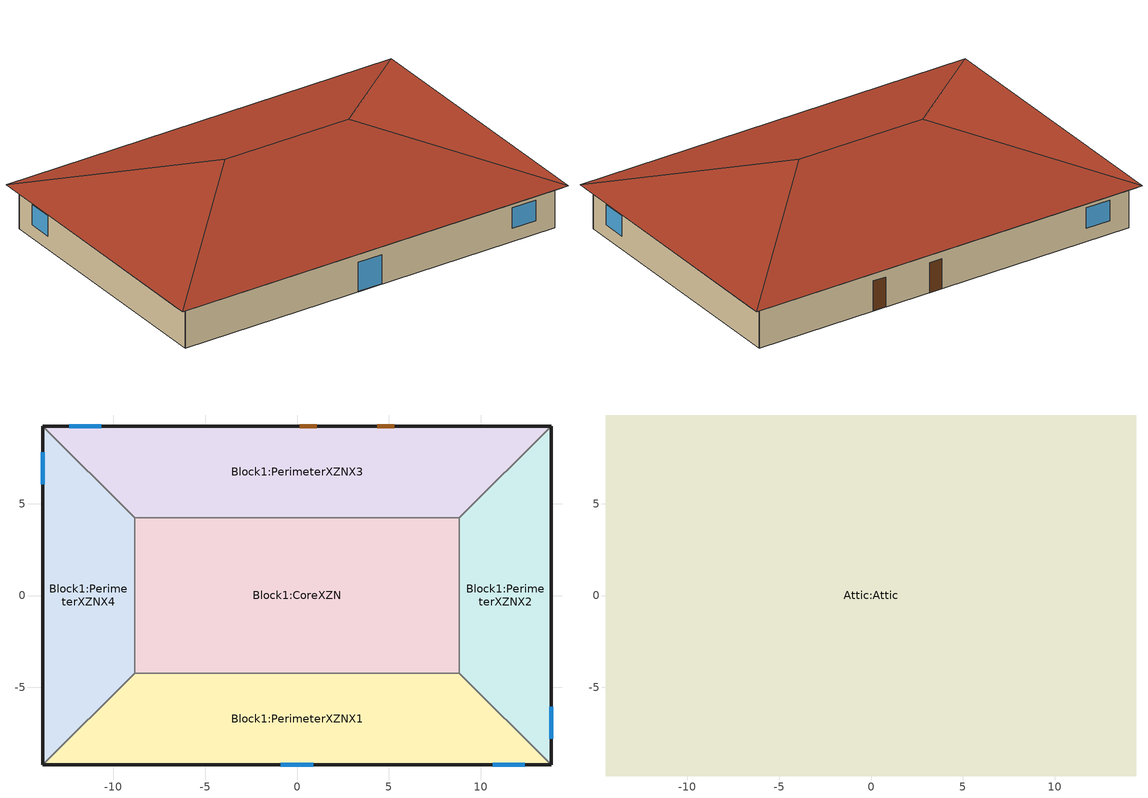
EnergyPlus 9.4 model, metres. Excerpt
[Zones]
Block1:PerimeterXZNX4
 floor ground (Project ground floor): -13.85,-9.23 -13.85,9.23 -8.85,4.23 -8.85,-4.23 z0
 wall outside (Project wall): -13.85,9.23 -13.85,-9.23 z0:3.05
 wall to Block1:CoreXZN (Project partition): -8.85,-4.23 -8.85,4.23 z0:3.05
 wall to Block1:PerimeterXZNX3 (Project partition): -8.84,4.23 -13.85,9.23 z0:3.05
 wall to Block1:PerimeterXZNX1 (Project partition): -13.85,-9.23 -8.84,-4.23 z0:3.05
 window x4 (Project external glazing - 1001): -13.85,7.8 -13.85,6.05 z0.94:2.38
Block1:CoreXZN
 floor ground (Project ground floor): 8.85,-4.23 -8.85,-4.23 -8.85,4.23 8.85,4.23 z0
 wall to Block1:PerimeterXZNX2 (Project partition): 8.85,-4.23 8.85,4.23 z0:3.05
 wall to Block1:PerimeterXZNX3 (Project partition): 8.85,4.23 -8.85,4.23 z0:3.05
 wall to Block1:PerimeterXZNX1 (Project partition): -8.85,-4.23 8.85,-4.23 z0:3.05
Block1:PerimeterXZNX3
 floor ground (Project ground floor): 8.85,4.23 -8.85,4.23 -13.85,9.23 13.85,9.23 z0
 wall outside (Project wall): 13.85,9.23 -13.85,9.23 z0:3.05
 wall to Block1:PerimeterXZNX2 (Project partition_Rev): 8.84,4.23 13.85,9.23 z0:3.05
 window x6 (Project external glazing - 1001): -10.66,9.23 -12.41,9.23 z0.94:2.38
 door (Project external door): 5.28,9.23 4.37,9.23 / 1.06,9.23 0.15,9.23 z0:2.13
Block1:PerimeterXZNX1
 floor ground (Project ground floor): 13.85,-9.23 -13.85,-9.23 -8.85,-4.23 8.85,-4.23 z0
 wall outside (Project wall): -13.85,-9.23 13.85,-9.23 z0:3.05
 wall to Block1:PerimeterXZNX2 (Project partition_Rev): 13.85,-9.23 8.84,-4.23 z0:3.05
 window (Project external glazing - 1001): -0.87,-9.23 0.87,-9.23 z0.04:2.09
 window x6 (Project external glazing - 1001): 10.66,-9.23 12.41,-9.23 z0.94:2.38
Block1:PerimeterXZNX2
 floor ground (Project ground floor): 13.85,-9.23 8.85,-4.23 8.85,4.23 13.85,9.23 z0
 wall outside (Project wall): 13.85,-9.23 13.85,9.23 z0:3.05
 window x4 (Project external glazing - 1001): 13.85,-7.8 13.85,-6.05 z0.94:2.38
Attic:Attic
 floor outside (Project external floor): -13.85,-9.23 -14.45,-9.23 -14.45,0 -13.85,0 z3.05; 13.85,-9.83 -14.45,-9.83 -14.45,-9.23 13.85,-9.23 z3.05; 14.45,-9.83 13.85,-9.83 13.85,0 14.45,0 z3.05; 14.45,0 13.85,0 13.85,9.23 14.45,9.23 z3.05; 14.45,9.23 -13.85,9.23 -13.85,9.83 14.45,9.83 z3.05; -13.85,0 -14.45,0 -14.45,9.83 -13.85,9.83 z3.05
 floor to Block1:PerimeterXZNX4 (Project internal floor_Reversed_Rev): -13.85,-9.23 -13.85,9.23 -8.85,4.23 -8.85,-4.23 z3.05
 floor to Block1:CoreXZN (Project internal floor_Reversed_Rev): 8.85,-4.23 -8.85,-4.23 -8.85,4.23 8.85,4.23 z3.05
 floor to Block1:PerimeterXZNX2 (Project internal floor_Reversed_Rev): 13.85,-9.23 8.85,-4.23 8.85,4.23 13.85,9.23 z3.05
 floor to Block1:PerimeterXZNX1 (Project internal floor_Reversed_Rev): 13.85,-9.23 -13.85,-9.23 -8.85,-4.23 8.85,-4.23 z3.05
 floor to Block1:PerimeterXZNX3 (Project internal floor_Reversed_Rev): 8.85,4.23 -8.85,4.23 -13.85,9.23 13.85,9.23 z3.05
 roof outside (Project pitched roof): 14.45,9.83,3.05 -14.45,9.83,3.05 -4.62,0,6.33 4.62,0,6.33; -14.45,9.83,3.05 -14.45,-9.83,3.05 -4.62,0,6.33; 14.45,-9.83,3.05 14.45,9.83,3.05 4.62,0,6.33; -14.45,-9.83,3.05 14.45,-9.83,3.05 4.62,0,6.33 -4.62,0,6.33
[Site:Location]
03-26 Test Building v1 (01-01:31-12)  (01-01:31-12): Latitude=42.36; Longitude=-71.01; Time Zone=-5; Elevation {m}=9
[Site:GroundTemperature:BuildingSurface]
18, 18, 18, 18, 18, 18, 18, 18, 18, 18, 18, 18
[Site:GroundTemperature:Deep]
14, 14, 14, 14, 14, 14, 14, 14, 14, 14, 14, 14
[Site:GroundTemperature:Shallow]
14, 14, 14, 14, 14, 14, 14, 14, 14, 14, 14, 14
[Site:GroundTemperature:FCfactorMethod]
January FCfactorMethod ground temperature {C}=-0.29; Februry FCfactorMethod ground temperature {C}=-1.36; March FCfactorMethod ground temperature {C}=0.53; April FCfactorMethod ground temperature {C}=3.49; May FCfactorMethod ground temperature {C}=11.23; June FCfactorMethod ground temperature {C}=17.2; July FCfactorMethod ground temperature {C}=21.23; August FCfactorMethod ground temperature {C}=22.45; September FCfactorMethod ground temperature {C}=20.36; October FCfactorMethod ground temperature {C}=15.73; November FCfactorMethod ground temperature {C}=9.53; December FCfactorMethod ground temperature {C}=3.79
[Site:GroundReflectance]
0.2, 0.2, 0.2, 0.2, 0.2, 0.2, 0.2, 0.2, 0.2, 0.2, 0.2, 0.2
[Site:GroundReflectance:SnowModifier]
2, 2
[SizingPeriod:DesignDay] Day of Month=15; Humidity Condition Type=WetBulb; Barometric Pressure {N/M**2}=101216.9; Rain Indicator=No; Snow on ground indicator=No
Name | Month | Day Type -- used for schedules | Maximum Dry-Bulb Temperature {C} | Daily Dry-Bulb Temperature Range {C} | Wetbulb at Maximum Dry-Bulb{C} | Wind Speed {m/s} | Wind Direction {Degrees N=0, S=180} | Daylight Savings Time Indicator | Solar Model Indicator | Clearness {0.0 to 1.2} | Max Dry-Bulb {C} | Daily Temp Range {C} | Wet-Bulb at Max {C} | Wind Speed {M/Sec} | Clearness {0.0 to 1.2} - gives no sun (but does include long wave radiant heat exchange with sky)
Summer Design Day in 03-26 Test Building v1 (01-01:31-12) Jun | 6 | SummerDesignDay | 33.5 | 12 | 22.6 | 0 | 0 | Yes | ASHRAEClearSky | 0.98
Summer Design Day in 03-26 Test Building v1 (01-01:31-12) Jul | 7 | SummerDesignDay | 34.9 | 11.1 | 24.3 | 0 | 0 | Yes | ASHRAEClearSky | 0.98
Summer Design Day in 03-26 Test Building v1 (01-01:31-12) Aug | 8 | SummerDesignDay | 34.1 | 10.5 | 23.5 | 0 | 0 | Yes | ASHRAEClearSky | 0.98
Summer Design Day in 03-26 Test Building v1 (01-01:31-12) Sep | 9 | SummerDesignDay | 30.9 | 10.3 | 21.8 | 0 | 0 | Yes | ASHRAEClearSky | 0.98
Winter Design Day in 03-26 Test Building v1 (01-01:31-12) | 1 | WinterDesignDay |  |  |  |  | 300 | No |  |  | -13.3 | 0 | -13.3 | 7.3 | 0
[Building]
Building: North Axis=0; Terrain=Suburbs; Loads Convergence Tolerance=.04; Temperature Convergence Tolerance=.4; Solar Distribution=FullExterior; Maximum number of warmup days=25; Minimum number of warmup days=6
[Material:NoMass] Roughness=Rough; Resistance {m2-K/w}=.15; Thermal Emittance=0.9; Solar Absorptance=0.7; Visible Absorptance=0.7
5_RVAL_2; 6_RVAL_2
[Construction]
Project ground floor: Urea Formaldehyde Foam_.0869, Cast Concrete_.1, Floor/Roof Screed_.07, Timber Flooring_.03
Project internal floor_Reversed_Rev: Cast Concrete (Dense)_.1
Project partition: Gypsum Plasterboard_.025, 5_RVAL_2, Gypsum Plasterboard_.025
Project partition_Rev: Gypsum Plasterboard_.025, 6_RVAL_2, Gypsum Plasterboard_.025
Project wall: Brickwork Outer_.1, XPS Extruded Polystyrene  - CO2 Blowing_.0795, Concrete Block (Medium)_.1, Gypsum Plastering_.013
Project external door: Painted Oak_.035
Project external floor: External Rendering_.025, MW Stone Wool (rolls)_.1025, Timber Flooring_.005
Project pitched roof: Clay Tile (roofing)_.025, MW Stone Wool (rolls)_.1923, Roofing Felt_.005
Project external glazing - 1001: 2
[WindowMaterial:Glazing]
2: Optical data type {SpectralAverage or Spectral}=SpectralAverage; Thickness {m}=.003; Solar transmittance at normal incidence=.837; Solar reflectance at normal incidence: front side=.075; Solar reflectance at normal incidence: back side=.075; Visible transmittance at normal incidence=.898; Visible reflectance at normal incidence: front side=.081; Visible reflectance at normal incidence: back side=.081; IR transmittance at normal incidence=0; IR emissivity: front side=.84; IR emissivity: back side=.84; Conductivity {W/m-K}=.9; Dirt Correction Factor for Solar and Visible Transmittance=1
[Material] Roughness=Rough; Thermal Emittance=0.9
Name | Thickness {m} | Conductivity {w/m-K} | Density {kg/m3} | Specific Heat {J/kg-K} | Solar Absorptance | Visible Absorptance
Urea Formaldehyde Foam_.0869 | .0869 | 0.04 | 10 | 1400 | 0.6 | 0.6
Cast Concrete_.1 | .1 | 1.13 | 2000 | 1000 | 0.6 | 0.6
Floor/Roof Screed_.07 | .07 | 0.41 | 1200 | 840 | 0.73 | 0.73
Timber Flooring_.03 | .03 | 0.14 | 650 | 1200 | 0.78 | 0.78
Cast Concrete (Dense)_.1 | .1 | 1.4 | 2100 | 840 | 0.6 | 0.6
Gypsum Plasterboard_.025 | .025 | 0.25 | 900 | 1000 | 0.5 | 0.5
Brickwork Outer_.1 | .1 | 0.84 | 1700 | 800 | 0.7 | 0.7
XPS Extruded Polystyrene  - CO2 Blowing_.0795 | .0795 | 0.034 | 35 | 1400 | 0.6 | 0.6
Concrete Block (Medium)_.1 | .1 | 0.51 | 1400 | 1000 | 0.6 | 0.6
Gypsum Plastering_.013 | .013 | 0.4 | 1000 | 1000 | 0.5 | 0.5
Painted Oak_.035 | .035 | 0.19 | 700 | 2390 | 0.5 | 0.5
External Rendering_.025 | .025 | 0.5 | 1300 | 1000 | 0.7 | 0.7
MW Stone Wool (rolls)_.1025 | .1025 | 0.04 | 30 | 840 | 0.6 | 0.6
Timber Flooring_.005 | .005 | 0.14 | 650 | 1200 | 0.78 | 0.78
Clay Tile (roofing)_.025 | .025 | 1 | 2000 | 800 | 0.7 | 0.7
MW Stone Wool (rolls)_.1923 | .1923 | 0.04 | 30 | 840 | 0.6 | 0.6
Roofing Felt_.005 | .005 | 0.19 | 960 | 837 | 0.8 | 0.8
[Zone] Relative North (to building)=0; Zone Type=1; Zone multiplier=1; Zone inside convection algorithm=TARP; Part Of Total Floor Area=Yes
Name | Zone volume | Floor Area
Block1:PerimeterXZNX4; Block1:PerimeterXZNX2 | 184.1077 | 60.3632
Block1:CoreXZN | 444.5601 | 145.7574
Block1:PerimeterXZNX1; Block1:PerimeterXZNX3 | 314.5195 | 103.1212
Attic:Attic | 530.8341 | 561.1651
[PEOPLE] Number of People SCHEDULE=Office_OpenOff_Occ; Number of People Calculation Method=People/Area; People per Zone Floor Area=.111; radiant fraction=.3; User Specified Sensible Fraction=AutoCalculate; CO2 generation rate per unit of activity level (units m3/s-W=3.82e-08; Enable ASHRAE 55 comfort warnings=No; MRT Calculation Type=ZoneAveraged; Work Efficiency SCHEDULE Name (0.0-1.0,real)=Work efficiency; Clothing Insulation Calculation Method=ClothingInsulationSchedule; Air Velocity SCHEDULE Name (units m/s, real)=Default Air Velocity for Comfort Calculations
Name | Zone | Activity level SCHEDULE Name (units W/person, real) | Clothing Insulation SCHEDULE Name (real)
People Block1:PerimeterXZNX4 | Block1:PerimeterXZNX4 | Activity Schedule 19 | Clothing Schedule 19
People Block1:CoreXZN | Block1:CoreXZN | Activity Schedule 26 | Clothing Schedule 26
People Block1:PerimeterXZNX2 | Block1:PerimeterXZNX2 | Activity Schedule 33 | Clothing Schedule 33
People Block1:PerimeterXZNX1 | Block1:PerimeterXZNX1 | Activity Schedule 40 | Clothing Schedule 40
People Block1:PerimeterXZNX3 | Block1:PerimeterXZNX3 | Activity Schedule 47 | Clothing Schedule 47
People Attic:Attic | Attic:Attic | Activity Schedule 64 | Clothing Schedule 64
[Lights] Lighting SCHEDULE=Office_OpenOff_Light; Design Level calculation method=Watts/Area; Watts per Zone Area {W/m2}=20; Return Air Fraction=0; Radiant fraction=.42; Fraction Visible=.18; Fraction Replaceable=1
Name | Zone | LightsEndUseKey
Block1:PerimeterXZNX4 General lighting | Block1:PerimeterXZNX4 | ELECTRIC EQUIPMENT#Block1:PerimeterXZNX4#GeneralLights
Block1:CoreXZN General lighting | Block1:CoreXZN | ELECTRIC EQUIPMENT#Block1:CoreXZN#GeneralLights
Block1:PerimeterXZNX2 General lighting | Block1:PerimeterXZNX2 | ELECTRIC EQUIPMENT#Block1:PerimeterXZNX2#GeneralLights
Block1:PerimeterXZNX1 General lighting | Block1:PerimeterXZNX1 | ELECTRIC EQUIPMENT#Block1:PerimeterXZNX1#GeneralLights
Block1:PerimeterXZNX3 General lighting | Block1:PerimeterXZNX3 | ELECTRIC EQUIPMENT#Block1:PerimeterXZNX3#GeneralLights
Attic:Attic General lighting | Attic:Attic | ELECTRIC EQUIPMENT#Attic:Attic#GeneralLights
[OtherEquipment] Fuel Type=Electricity; Equipment SCHEDULE=Office_OpenOff_Equip; Design Level calculation method=Watts/Area; Watts per Zone Area {watts/m2}=11.77; Latent fraction=0; Radiant fraction=.2; Fraction Lost=0; Carbon Dioxide Generation Rate=0; End-use category=General
Name | Zone
Block1:PerimeterXZNX4 Equipment gain | Block1:PerimeterXZNX4
Block1:CoreXZN Equipment gain | Block1:CoreXZN
Block1:PerimeterXZNX2 Equipment gain | Block1:PerimeterXZNX2
Block1:PerimeterXZNX1 Equipment gain | Block1:PerimeterXZNX1
Block1:PerimeterXZNX3 Equipment gain | Block1:PerimeterXZNX3
Attic:Attic Equipment gain | Attic:Attic
[WaterUse:Equipment] DHW SCHEDULE=Office_OpenOff_Occ
Name | Peak Volumetric Flow Rate {m3/s} | Target Temperature Schedule | Hot Water Supply Temperature Schedule | Cold Water Supply Temperature Schedule | Zone
DHW Block1:PerimeterXZNX4 | 3.72612e-07 | DHW Supply Temperature Block1:PerimeterXZNX4 | DHW Supply Temperature Block1:PerimeterXZNX4 | DHW Mains Temperature Block1:PerimeterXZNX4 | Block1:PerimeterXZNX4
DHW Block1:CoreXZN | 8.99737e-07 | DHW Supply Temperature Block1:CoreXZN | DHW Supply Temperature Block1:CoreXZN | DHW Mains Temperature Block1:CoreXZN | Block1:CoreXZN
DHW Block1:PerimeterXZNX2 | 3.72612e-07 | DHW Supply Temperature Block1:PerimeterXZNX2 | DHW Supply Temperature Block1:PerimeterXZNX2 | DHW Mains Temperature Block1:PerimeterXZNX2 | Block1:PerimeterXZNX2
DHW Block1:PerimeterXZNX1 | 6.36551e-07 | DHW Supply Temperature Block1:PerimeterXZNX1 | DHW Supply Temperature Block1:PerimeterXZNX1 | DHW Mains Temperature Block1:PerimeterXZNX1 | Block1:PerimeterXZNX1
DHW Block1:PerimeterXZNX3 | 6.36551e-07 | DHW Supply Temperature Block1:PerimeterXZNX3 | DHW Supply Temperature Block1:PerimeterXZNX3 | DHW Mains Temperature Block1:PerimeterXZNX3 | Block1:PerimeterXZNX3
DHW Attic:Attic | 3.46398e-06 | DHW Supply Temperature Attic:Attic | DHW Supply Temperature Attic:Attic | DHW Mains Temperature Attic:Attic | Attic:Attic
[ZoneInfiltration:DesignFlowRate] Infiltration SCHEDULE=On 24/7; Design Volume Flow Rate calculation method=Flow/zone; Constant Term Coefficient=1; Temperature Term Coefficient=0; Velocity Term Coefficient=0; Velocity Squared Term Coefficient=0
Name | Zone | Design Volume Flow Rate (m3/s)
Block1:PerimeterXZNX4 Infiltration | Block1:PerimeterXZNX4 | .035799
Block1:CoreXZN Infiltration | Block1:CoreXZN | .086442
Block1:PerimeterXZNX2 Infiltration | Block1:PerimeterXZNX2 | .035799
Block1:PerimeterXZNX1 Infiltration | Block1:PerimeterXZNX1 | .061157
Block1:PerimeterXZNX3 Infiltration | Block1:PerimeterXZNX3 | .061157
Attic:Attic Infiltration | Attic:Attic | .103218
[ZoneVentilation:DesignFlowRate] Natural Ventilation SCHEDULE=Office_OpenOff_Occ; Design Volume Flow Rate calculation method=Flow/zone; Vent type - no fan energy=NATURAL; Pressure rise (Pa)=0; Total efficiency (0-1)=1; Constant Term Coefficient=1; Temperature Term Coefficient=0; Velocity Term Coefficient=0; Velocity Squared Term Coefficient=0; Minimum indoor temperature (degC)=24; Maximum Indoor Temperature {C}=100; Max temperature difference for operation=0; Minimum outdoor Temperature (degC)=-100; Maximum outdoor Temperature {C}=100; Maximum WindSpeed {m/s}=40
Name | Zone | Natural ventilation rate (m3/s)
Block1:PerimeterXZNX4 Nat Vent | Block1:PerimeterXZNX4 | .255705
Block1:CoreXZN Nat Vent | Block1:CoreXZN | .617445
Block1:PerimeterXZNX2 Nat Vent | Block1:PerimeterXZNX2 | .255705
Block1:PerimeterXZNX1 Nat Vent | Block1:PerimeterXZNX1 | .436833
Block1:PerimeterXZNX3 Nat Vent | Block1:PerimeterXZNX3 | .436833
Attic:Attic Nat Vent | Attic:Attic | .73727
[Sizing:Zone] Zone Cooling Design Supply Air Temperature Input Method=SupplyAirTemperature; Zone Cooling Design Supply Air Temperature (C)=12; Zone Cooling Design Supply Air Temperature Difference=0; Zone Heating Design Supply Air Temperature Input Method=SupplyAirTemperature; Zone Heating Design Supply Air Temperature (C)=35; Zone Heating Design Supply Air Temperature Difference=0; Zone Cooling Design Supply Air Humidity Ratio (kgWater/kgDryAir)=0.0077; Zone Heating Design Supply Air Humidity Ratio (kgWater/kgDryAir)=0.0156; Zone Heating Sizing Factor=1.25; Zone Cooling Sizing Factor=1.15; Cooling Design Air Flow Method=DesignDay; Cooling Minimum Air Flow Fraction=0; Heating Design Air Flow Method=DesignDay
Name | Design Specification Zone Air Distribution Object
Block1:PerimeterXZNX4 | Block1:PerimeterXZNX4
Block1:CoreXZN | Block1:CoreXZN
Block1:PerimeterXZNX2 | Block1:PerimeterXZNX2
Block1:PerimeterXZNX1 | Block1:PerimeterXZNX1
Block1:PerimeterXZNX3 | Block1:PerimeterXZNX3
Attic:Attic | Attic:Attic
[DesignSpecification:ZoneAirDistribution] Zone Air Distribution Effectiveness in Cooling Mode (dimensionless)=1; Zone Air Distribution Effectiveness in Heating Mode (dimensionless)=1
Block1:PerimeterXZNX4; Block1:CoreXZN; Block1:PerimeterXZNX2; Block1:PerimeterXZNX1; Block1:PerimeterXZNX3; Attic:Attic
[ZoneControl:Thermostat]
Block1:PerimeterXZNX4 Thermostat: Block1:PerimeterXZNX4, Zone Control Type Sched, ThermostatSetpoint:DualSetpoint, Dual Setpoint - Zone Block1:PerimeterXZNX4
Block1:CoreXZN Thermostat: Block1:CoreXZN, Zone Control Type Sched, ThermostatSetpoint:DualSetpoint, Dual Setpoint - Zone Block1:CoreXZN
Block1:PerimeterXZNX2 Thermostat: Block1:PerimeterXZNX2, Zone Control Type Sched, ThermostatSetpoint:DualSetpoint, Dual Setpoint - Zone Block1:PerimeterXZNX2
Block1:PerimeterXZNX1 Thermostat: Block1:PerimeterXZNX1, Zone Control Type Sched, ThermostatSetpoint:DualSetpoint, Dual Setpoint - Zone Block1:PerimeterXZNX1
Block1:PerimeterXZNX3 Thermostat: Block1:PerimeterXZNX3, Zone Control Type Sched, ThermostatSetpoint:DualSetpoint, Dual Setpoint - Zone Block1:PerimeterXZNX3
Attic:Attic Thermostat: Attic:Attic, Zone Control Type Sched, ThermostatSetpoint:DualSetpoint, Dual Setpoint - Zone Attic:Attic
[ThermostatSetpoint:DualSetpoint]
Dual Setpoint - Zone Block1:PerimeterXZNX4: Block1:PerimeterXZNX4 Heating Setpoint Schedule, Block1:PerimeterXZNX4 Cooling SP Sch
Dual Setpoint - Zone Block1:CoreXZN: Block1:CoreXZN Heating Setpoint Schedule, Block1:CoreXZN Cooling SP Sch
Dual Setpoint - Zone Block1:PerimeterXZNX2: Block1:PerimeterXZNX2 Heating Setpoint Schedule, Block1:PerimeterXZNX2 Cooling SP Sch
Dual Setpoint - Zone Block1:PerimeterXZNX1: Block1:PerimeterXZNX1 Heating Setpoint Schedule, Block1:PerimeterXZNX1 Cooling SP Sch
Dual Setpoint - Zone Block1:PerimeterXZNX3: Block1:PerimeterXZNX3 Heating Setpoint Schedule, Block1:PerimeterXZNX3 Cooling SP Sch
Dual Setpoint - Zone Attic:Attic: Attic:Attic Heating Setpoint Schedule, Attic:Attic Cooling SP Sch
[Zone equipment]
Block1:PerimeterXZNX4: Block1:PerimeterXZNX4 Ideal Loads Air
Block1:CoreXZN: Block1:CoreXZN Ideal Loads Air
Block1:PerimeterXZNX2: Block1:PerimeterXZNX2 Ideal Loads Air
Block1:PerimeterXZNX1: Block1:PerimeterXZNX1 Ideal Loads Air
Block1:PerimeterXZNX3: Block1:PerimeterXZNX3 Ideal Loads Air
Attic:Attic: Attic:Attic Ideal Loads Air
[ZoneHVAC:IdealLoadsAirSystem] Maximum Heating Supply Air Temperature {C}=35; Minimum Cooling Supply Air Temperature {C}=12; Maximum Heating Supply Air Humidity Ratio {kg-H2O/kg-air}=0.0156; Minimum Cooling Supply Air Humidity Ratio {kg-H2O/kg-air}=0.0077; Heating Limit=LimitCapacity; Maximum Heating Air Flow Rate {m3/s}=Autosize; Maximum Sensible Heating Capacity=Autosize; Maximum Cooling Air Flow Rate {m3/s}=0; Dehumidification Control Type=None; Humidification Control Type=None; Outdoor Air Economizer Type=NoEconomizer; Heat Recovery Type=None
Name | Heating Availability Schedule | Cooling availability schedule
Block1:PerimeterXZNX4 Ideal Loads Air | Block1:PerimeterXZNX4 Heating Availability Sch | Block1:PerimeterXZNX4 Cooling Availability Sch
Block1:CoreXZN Ideal Loads Air | Block1:CoreXZN Heating Availability Sch | Block1:CoreXZN Cooling Availability Sch
Block1:PerimeterXZNX2 Ideal Loads Air | Block1:PerimeterXZNX2 Heating Availability Sch | Block1:PerimeterXZNX2 Cooling Availability Sch
Block1:PerimeterXZNX1 Ideal Loads Air | Block1:PerimeterXZNX1 Heating Availability Sch | Block1:PerimeterXZNX1 Cooling Availability Sch
Block1:PerimeterXZNX3 Ideal Loads Air | Block1:PerimeterXZNX3 Heating Availability Sch | Block1:PerimeterXZNX3 Cooling Availability Sch
Attic:Attic Ideal Loads Air | Attic:Attic Heating Availability Sch | Attic:Attic Cooling Availability Sch
[Schedule:Compact]
Work efficiency; Block1:PerimeterXZNX4 Cooling Availability Sch; Block1:CoreXZN Cooling Availability Sch; Block1:PerimeterXZNX2 Cooling Availability Sch; Block1:PerimeterXZNX1 Cooling Availability Sch; Block1:PerimeterXZNX3 Cooling Availability Sch; Attic:Attic Cooling Availability Sch: Any Number, Through: 12/31, For: AllDays, Until: 24:00, 0
On 24/7: Any Number, Through: 12/31, For: AllDays, Until: 24:00, 1
Office_OpenOff_Occ: Fraction, Through: 31 Dec, For: Weekdays SummerDesignDay, Until: 07:00, 0, Until: 08:00, 0.25, Until: 09:00, 0.5, Until: 12:00, 1, Until: 14:00, 0.75, Until: 17:00, 1, Until: 18:00, 0.5, Until: 19:00, 0.25, Until: 24:00, 0, For: Weekends, Until: 24:00, 0, For: Holidays, Until: 24:00, 0, For: WinterDesignDay AllOtherDays, Until: 24:00, 0
Office_OpenOff_Equip: Fraction, Through: 31 Dec, For: Weekdays SummerDesignDay, Until: 07:00, 0.05394, Until: 20:00, 1, Until: 24:00, 0.05394, For: Weekends, Until: 24:00, 0.05394, For: Holidays, Until: 24:00, 0.05394, For: WinterDesignDay AllOtherDays, Until: 24:00, 0
Office_OpenOff_Light: Fraction, Through: 31 Dec, For: Weekdays SummerDesignDay, Until: 07:00, 0, Until: 19:00, 1, Until: 24:00, 0, For: Weekends, Until: 24:00, 0, For: Holidays, Until: 24:00, 0, For: WinterDesignDay AllOtherDays, Until: 24:00, 0
Default Air Velocity for Comfort Calculations: Any Number, Through: 12/31, For: AllDays, Until: 24:00, 0.137
Activity Schedule 19; Activity Schedule 26; Activity Schedule 33; Activity Schedule 40; Activity Schedule 47; Activity Schedule 64: Any Number, Through: 12/31, For: AllDays, Until: 24:00, 110.7
Clothing Schedule 19; Clothing Schedule 26; Clothing Schedule 33; Clothing Schedule 40; Clothing Schedule 47; Clothing Schedule 64: Any Number, Through: 4/1, For: AllDays, Until: 24:00, 1, Through: 9/30, For: AllDays, Until: 24:00, .5, Through: 12/31, For: AllDays, Until: 24:00, 1
DHW Supply Temperature Block1:PerimeterXZNX4; DHW Supply Temperature Block1:CoreXZN; DHW Supply Temperature Block1:PerimeterXZNX2; DHW Supply Temperature Block1:PerimeterXZNX1; DHW Supply Temperature Block1:PerimeterXZNX3; DHW Supply Temperature Attic:Attic: Temperature, Through: 12/31, For: AllDays, Until: 24:00, 65
DHW Mains Temperature Block1:PerimeterXZNX4; DHW Mains Temperature Block1:CoreXZN; DHW Mains Temperature Block1:PerimeterXZNX2; DHW Mains Temperature Block1:PerimeterXZNX1; DHW Mains Temperature Block1:PerimeterXZNX3; DHW Mains Temperature Attic:Attic: Temperature, Through: 12/31, For: AllDays, Until: 24:00, 10
Block1:PerimeterXZNX4 Heating Setpoint Schedule; Block1:CoreXZN Heating Setpoint Schedule; Block1:PerimeterXZNX2 Heating Setpoint Schedule; Block1:PerimeterXZNX1 Heating Setpoint Schedule; Block1:PerimeterXZNX3 Heating Setpoint Schedule; Attic:Attic Heating Setpoint Schedule: Temperature, Through: 31 Dec, For: Weekdays SummerDesignDay, Until: 05:00, 12, Until: 19:00, 22, Until: 24:00, 12, For: WinterDesignDay, Until: 24:00, 22, For: Weekends, Until: 24:00, 12, For: Holidays, Until: 24:00, 12, For: AllOtherDays, Until: 24:00, -50
Block1:PerimeterXZNX4 Heating Availability Sch; Block1:CoreXZN Heating Availability Sch; Block1:PerimeterXZNX2 Heating Availability Sch; Block1:PerimeterXZNX1 Heating Availability Sch; Block1:PerimeterXZNX3 Heating Availability Sch; Attic:Attic Heating Availability Sch: Temperature, Through: 31 Dec, For: Weekdays SummerDesignDay, Until: 05:00, 1, Until: 19:00, 1, Until: 24:00, 1, For: WinterDesignDay, Until: 24:00, 1, For: Weekends, Until: 24:00, 1, For: Holidays, Until: 24:00, 1, For: AllOtherDays, Until: 24:00, 0
Block1:PerimeterXZNX4 Cooling SP Sch; Block1:CoreXZN Cooling SP Sch; Block1:PerimeterXZNX2 Cooling SP Sch; Block1:PerimeterXZNX1 Cooling SP Sch; Block1:PerimeterXZNX3 Cooling SP Sch; Attic:Attic Cooling SP Sch: Any Number, Through: 12/31, For: AllDays, Until: 24:00, 100
[Schedule:Day:Hourly]
Summer Control Type Day Sch; Winter Control Type Day Sch: Control Type, 4, 4, 4, 4, 4, 4, 4, 4, 4, 4, 4, 4, 4, 4, 4, 4, 4, 4, 4, 4, 4, 4, 4, 4
[Schedule:Week:Daily]
Summer Control Type Week Sch: Summer Control Type Day Sch, Summer Control Type Day Sch, Summer Control Type Day Sch, Summer Control Type Day Sch, Summer Control Type Day Sch, Summer Control Type Day Sch, Summer Control Type Day Sch, Summer Control Type Day Sch, Summer Control Type Day Sch, Summer Control Type Day Sch, Summer Control Type Day Sch, Summer Control Type Day Sch
Winter Control Type Week Sch: Winter Control Type Day Sch, Winter Control Type Day Sch, Winter Control Type Day Sch, Winter Control Type Day Sch, Winter Control Type Day Sch, Winter Control Type Day Sch, Winter Control Type Day Sch, Winter Control Type Day Sch, Winter Control Type Day Sch, Winter Control Type Day Sch, Winter Control Type Day Sch, Winter Control Type Day Sch
[Schedule:Year]
Zone Control Type Sched: Control Type, Winter Control Type Week Sch, 1, 1, 3, 31, Summer Control Type Week Sch, 4, 1, 9, 30, Winter Control Type Week Sch, 10, 1, 12, 31
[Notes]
Geometry convention template : External measurements
Zone geometry and surface areas : 2-Outer
Zone volume calculation method : 1-Inner
Zone floor area calculation method : 1-Inner
Window to wall ratio method : 1-Inner
Hourly weather file: C:\ProgramData\DesignBuilder\Weather Data\USA_MA_BOSTON LOGAN INTL ARPT_TMY3.epw
